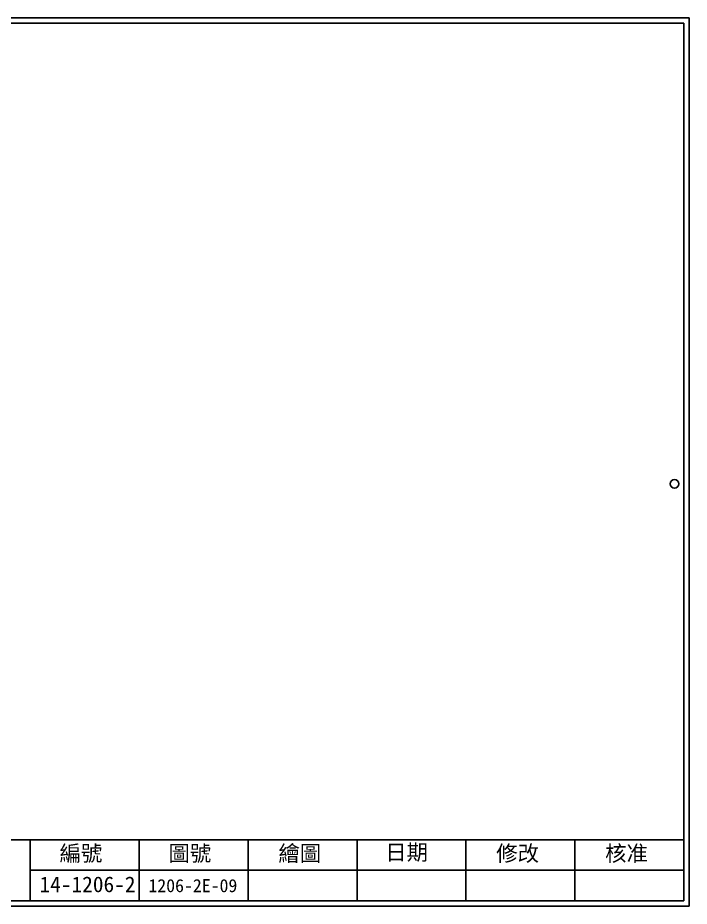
# Model space of a CAD drawing. Extents: x 926 to 1213, y -211 to -7.
# Drawn here: x 1058.6 to 1212.7, y -211.2 to -7.2 of the extents above; entities that cross this region are included whole.
import ezdxf

# ---------------------------------------------------------------- set-up
doc = ezdxf.new("R2010")
doc.units = 0
doc.layers.get('0').update_dxf_attribs({"linetype": 'CONTINUOUS'})
doc.layers.add('圖框層', color=7, linetype='CONTINUOUS')
doc.styles.add('STSL', font='KAIU.TTF')

msp = doc.modelspace()

# ---------------------------------------------------------------- linework, layer by layer
msp.add_circle((1209.36, -114.26), 1)
at = {"layer": '圖框層', "color": 7}
for p, q in [((1212.74, -7.25), (925.74, -7.25)), ((1212.74, -211.22), (1212.74, -7.25)), ((1211.49, -8.5), (926.99, -8.5)), ((1211.49, -209.97), (1211.49, -8.5)), ((926.99, -195.97), (1211.49, -195.97)), ((1061.49, -209.97), (1061.49, -195.97)), ((1086.49, -209.97), (1086.49, -195.97)), ((1111.49, -209.97), (1111.49, -195.97)), ((1136.49, -209.97), (1136.49, -195.97)), ((1161.49, -209.97), (1161.49, -195.97)), ((1186.49, -209.97), (1186.49, -195.97)), ((1061.49, -202.97), (1211.49, -202.97)), ((926.99, -209.97), (1211.49, -209.97)), ((925.74, -211.22), (1212.74, -211.22))]:
    msp.add_line(p, q, dxfattribs=at)

# ---------------------------------------------------------------- texts
at = {"layer": '圖框層', "color": 4, "style": 'STSL'}
for s, height, p in [('編號', 3.6, (1068.21, -200.88)), ('圖號', 3.6, (1093.21, -200.88)), ('繪圖', 3.6, (1118.44, -200.88)), ('日期', 3.6, (1142.96, -200.63)), ('修改', 3.6, (1168.44, -200.88)), ('核准', 3.6, (1193.44, -200.88)), ('14-1206-2', 3.6, (1063.61, -207.99)), ('1206-2E-09', 3, (1088.61, -207.99))]:
    msp.add_text(s, height=height, dxfattribs=at).set_placement(p)

doc.saveas('drawing.dxf')
